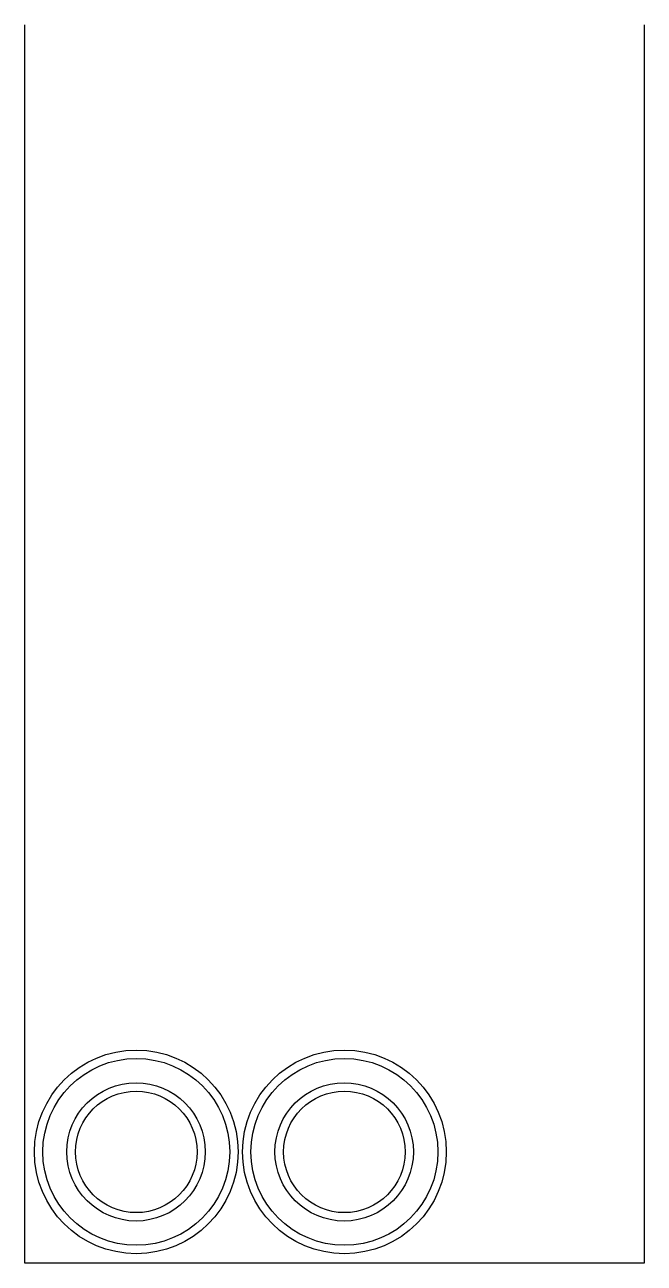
# Model space of a CAD drawing. Extents: x -2388 to -1888, y 37 to 1037.
import ezdxf

# ---------------------------------------------------------------- set-up
doc = ezdxf.new("R2010")
doc.units = 0
doc.header["$LTSCALE"] = 10
doc.layers.add('DEFAULT', color=7, linetype='CONTINUOUS')
doc.layers.add('GEARS', color=15, linetype='CONTINUOUS')

msp = doc.modelspace()

# ---------------------------------------------------------------- linework, layer by layer
at = {"layer": 'DEFAULT'}
for centre, radius in [((-2298, 127), 82.24), ((-2298, 127), 75.45), ((-2130, 127), 82.24), ((-2130, 127), 75.45), ((-2298.19, 127), 55.86), ((-2130.19, 127), 55.86), ((-2298, 127), 49.07), ((-2130, 127), 49.07)]:
    msp.add_circle(centre, radius, dxfattribs=at)
at = {"layer": 'GEARS'}
for p, q in [((-2388, 37.09), (-2388, 1037.09)), ((-1888, 1037.09), (-1888, 37.09)), ((-1888, 37.09), (-2388, 37.09))]:
    msp.add_line(p, q, dxfattribs=at)

doc.saveas('drawing.dxf')
